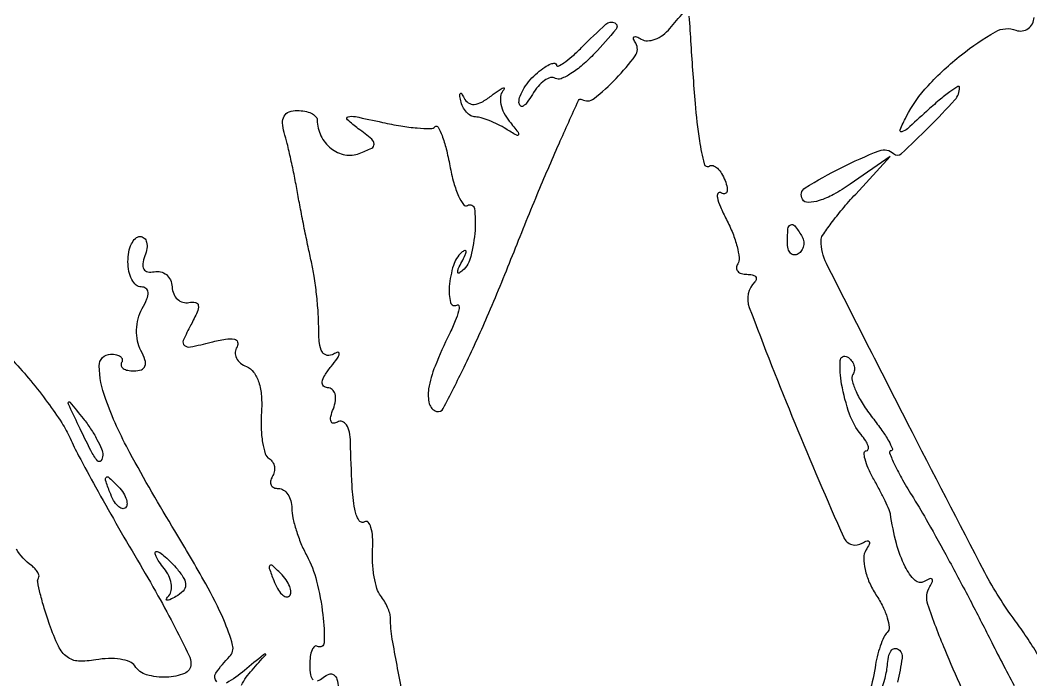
# Model space of a CAD drawing. Extents: x 0 to 848, y 0 to 1200.
# Drawn here: x 444.5 to 524.6, y 726.8 to 779.2 of the extents above; entities that cross this region are included whole.
import ezdxf

# ---------------------------------------------------------------- set-up
doc = ezdxf.new("R2010")
doc.units = 0

msp = doc.modelspace()

# ---------------------------------------------------------------- linework, layer by layer
for points in [[(474.742004, 725.916457, -0.003978), (473.976198, 730.057262, -0.043896), (473.829505, 731.735562, 0.074314), (473.77541, 732.098881, 0.030123), (473.600319, 732.569196, 0.028985), (473.347675, 733.06098, 0.032676), (473.048706, 733.5, -0.093628), (472.757377, 734.064443, -0.029628), (472.539827, 734.991394, -0.028414), (472.415101, 736.076218, -0.028055), (472.413386, 737.172829, 0.026737), (472.414449, 738.16523, 0.057357), (472.287408, 738.918972, 0.113276), (472.062769, 739.323267, 0.362657), (471.779643, 739.363812, -0.422818), (471.317614, 739.480051, -0.087538), (470.99748, 740.357997, -0.031699), (470.78876, 742.219615, -0.005783), (470.661405, 745.687387, 0.044143), (470.570759, 746.48351, 0.093664), (470.336696, 747.055558, 0.167186), (470.005882, 747.314602, 0.225349), (469.633259, 747.273342, -0.133176), (469.306384, 747.176232, -0.334095), (469.115853, 747.312508, -0.136296), (469.10245, 747.705199, -0.032412), (469.298676, 748.335955, 0.055815), (469.465978, 748.978037, 0.10258), (469.433145, 749.515024, 0.150629), (469.211408, 749.865172, 0.178682), (468.84617, 750, -0.19848), (468.514836, 750.136921, -0.242561), (468.413462, 750.452162, -0.100547), (468.615139, 750.979595, -0.028975), (469.127555, 751.691958, 0.015845), (469.616296, 752.335106, 0.107454), (469.772399, 752.700198, 0.535344), (469.661838, 752.809072, 0.083934), (469.316371, 752.673961, -0.169472), (468.807531, 752.568413, -0.233801), (468.426164, 752.824079, -0.104299), (468.198397, 753.527796, -0.026562), (468.135645, 754.732003, 0.016919), (468.094927, 755.973474, 0.010604), (467.967442, 757.421276, 0.010641), (467.78109, 758.843164, 0.019055), (467.558962, 760, -0.004879), (467.29927, 761.172032, -0.002499), (466.995241, 762.646875, -0.002482), (466.697189, 764.169266, -0.003734), (466.453798, 765.5, 0.006243), (466.213638, 766.776835, 0.005143), (465.926481, 768.132812, 0.005197), (465.637076, 769.372361, 0.013776), (465.396722, 770.25, -0.060777), (465.263715, 771.009105, -0.14769), (465.398165, 771.555648, -0.171923), (465.79265, 771.885102, -0.089057), (466.432612, 772, -0.045826), (467.03365, 771.944798, -0.06493), (467.544078, 771.779688, -0.083956), (467.891821, 771.536619, -0.195644), (468.015313, 771.25, 0.10839), (468.318291, 769.992062, 0.111844), (469.118141, 768.992881, 0.120626), (470.217147, 768.485001, 0.14072), (471.35934, 768.584397, 0.022506), (472.341374, 769.012869, 0.297025), (472.534429, 769.337187, 0.213506), (472.340945, 769.72652, 0.012666), (471.27939, 770.556462, -0.023134), (470.411658, 771.264624, -0.598401), (470.468362, 771.497919, -0.114324), (471.049225, 771.513152, -0.004267), (473.199936, 771.054798, 0.014247), (474.65267, 770.77538, 0.020357), (475.955655, 770.617187, 0.016846), (477.014745, 770.567991, 0.202223), (477.385453, 770.718786, -0.499995), (477.615148, 770.685974, -0.036132), (477.926421, 770.006157, -0.028322), (478.251969, 768.955696, -0.014613), (478.545167, 767.610934, 0.020835), (478.856228, 766.26491, 0.038214), (479.236858, 765.206311, 0.051764), (479.62532, 764.535636, 0.392455), (479.953208, 764.471081, -0.542564), (480.489627, 764.218114, -0.053269), (480.540631, 762.487882, -0.039659), (480.214142, 760.415288, -0.15008), (479.554259, 759.297917, -0.061811), (479.276118, 759.10105, -0.541813), (479.166923, 759.160787, -0.128951), (479.217972, 759.442347, -0.016194), (479.5, 760, 0.017301), (479.772349, 760.54149, 0.117539), (479.830672, 760.833078, 0.535332), (479.726368, 760.897197, 0.076648), (479.473288, 760.729629, 0.13492), (478.825589, 759.707321, 0.051973), (478.501134, 758.044152, 0.081316), (478.594739, 756.772292, 0.510684), (479.102292, 756.56322, -0.540469), (479.264641, 756.4873, -0.098999), (479.242379, 756.082723, -0.036195), (478.978577, 755.298991, -0.014463), (478.510238, 754.26684, 0.017642), (477.371825, 751.714964, 0.055005), (476.862641, 749.906375, 0.10508), (476.91534, 748.732347, 0.25742), (477.49047, 748.124987, 0.366303), (478.026719, 748.347613, 0.005424), (479.669129, 751.627934, 0.01174), (481.514421, 755.652902, 0.007124), (483.516308, 760.493526, -0.003771), (485.481279, 765.336599, -0.006351), (487.211822, 769.365772, -0.001643), (488.753006, 772.801521, -0.452503), (489.025838, 772.884717, 0.316288), (489.985898, 772.941208, 0.033658), (491.73402, 774.533322, 0.033643), (493.256562, 776.350073, 0.304914), (493.294264, 777.332887, -0.046624), (493.127433, 777.669282, -0.333724), (493.17405, 777.833251, -0.269843), (493.364244, 777.856661, -0.037245), (493.732185, 777.665519, 0.145139), (494.223187, 777.532106, 0.08334), (494.830535, 777.648439, 0.071016), (495.459025, 777.989616, 0.059806), (496.009138, 778.51101, -0.006451), (497.081722, 779.769983, -0.394034)], [(497.519092, 779.489462, -0.002808), (497.670868, 777.25, 0.004772), (498.007564, 772.555451, 0.017586), (498.352753, 769.601011, 0.022519), (498.717972, 767.766443, 0.508263), (499.145215, 767.591429, -0.226957), (499.437262, 767.622306, -0.102088), (499.775189, 767.417675, -0.070815), (500.10944, 767.005555, -0.043438), (500.383761, 766.442319, -0.038366), (500.550028, 765.884566, -0.142178), (500.524818, 765.522121, -0.316767), (500.337499, 765.392491, -0.1372), (500.030769, 765.480984, 0.43291), (499.821171, 765.424434, 0.177669), (499.775617, 765.09762, 0.049083), (500.013064, 764.359561, 0.017309), (500.491045, 763.354622, -0.025193), (500.992348, 762.256355, -0.032191), (501.335278, 761.198447, -0.033726), (501.498643, 760.309197, -0.168527), (501.389805, 759.8217, 0.130932), (501.295553, 759.509498, 0.189949), (501.391188, 759.241374, 0.144509), (501.675982, 759.060544, 0.069786), (502.10765, 759, -0.046713), (502.538647, 758.959645, -0.138765), (502.801759, 758.828471, -0.260281), (502.865954, 758.636865, -0.150986), (502.749404, 758.416071, 0.29439), (502.308172, 756.373938, 0.007484), (505.926062, 747.176807, 0.007206), (509.798557, 738.122662, 0.454331), (511.271845, 737.668009, -0.044461), (511.651199, 737.858191, -0.381515), (511.814961, 737.797839, -0.237769), (511.81991, 737.571874, -0.027157), (511.568313, 737.110532, 0.140802), (511.392548, 736.484731, 0.053688), (511.495846, 735.576315, 0.047703), (511.829549, 734.555103, 0.042243), (512.361756, 733.570643, -0.029812), (512.90249, 732.62718, -0.042428), (513.257134, 731.728911, -0.049571), (513.400651, 730.991251, -0.223224), (513.255516, 730.588849, 0.0896), (512.986714, 730.201516, 0.023747), (512.706064, 729.499812, 0.023305), (512.458049, 728.657578, 0.022087), (512.284312, 727.780757, -0.040012), (511.767399, 725.587149, -0.003062)], [(525.198688, 728.819534, 0.011761), (524.320255, 730.211173, 0.013386), (523.413022, 731.5, -0.039468), (521.001611, 735.335774, -0.002486), (514.868719, 747.192181, -0.001035), (508.431429, 759.854793, -0.1176), (508, 761.663728, -0.14862), (508.129516, 762.089832, -0.012185), (508.807813, 763.051025, -0.015497), (509.696649, 764.173188, -0.0113), (510.75, 765.365779), (513.5, 768.340995), (510.320206, 766.152394, -0.025252), (508.997911, 765.33745, -0.048798), (507.856435, 764.849026, -0.06966), (506.99186, 764.702662, -0.267582), (506.529893, 764.951633, -0.414073), (506.744805, 765.862996, -0.022359), (509.594088, 767.454314, -0.022108), (512.626008, 768.809829, -0.298852), (513.758488, 768.574845, 0.402808), (514.36271, 768.563032, 0.00987), (516.554533, 770.671592, 0.012542), (518.627716, 772.85313, 0.185809), (519, 773.820337, 0.582831), (518.860957, 773.8991, 0.020902), (518.225758, 773.4813, 0.019801), (517.375989, 772.817426, 0.010213), (516.364283, 771.924314, -0.003856), (514.849512, 770.552451, -0.117683), (514.402821, 770.31193, -0.627805), (514.272315, 770.464006, -0.016719), (514.766958, 771.5, -0.066467), (516.498853, 773.969406, -0.039501), (519.138633, 776.416173, -0.036606), (521.840745, 778.24632, -0.225867), (523.469328, 778.373396, 0.253), (524.439702, 778.499464, 0.238069), (524.901807, 779.390202, 0.041063)], [(460.054878, 726.651487, -0.372907), (459.976888, 727.360034, -0.045321), (461.062224, 728.662224, 0.269887), (461.305581, 729.583756, 0.035385), (460.603108, 731.571077, 0.025742), (459.171228, 734.446798, 0.00791), (456.722657, 738.632805, -0.011437), (453.150993, 744.838867, -0.037773), (451.211762, 749.137, -0.080356), (450.718046, 751.732752, -0.422318), (451.626544, 752.666667, -0.051535), (452.089884, 752.618783, -0.111956), (452.413382, 752.470833, -0.186425), (452.547462, 752.252264, -0.185899), (452.5, 752, 0.208209), (452.463706, 751.747966, 0.179544), (452.620846, 751.529167, 0.101795), (452.981597, 751.380975, 0.046754), (453.489975, 751.333333, 0.083633), (454.06978, 751.430998, 0.232251), (454.352778, 751.716708, 0.164459), (454.351912, 752.202794, 0.040927), (454.030779, 752.94249, -0.074092), (453.758781, 753.702981, -0.056728), (453.686152, 754.584183, -0.055625), (453.814143, 755.477944, -0.064296), (454.134482, 756.275823, 0.029907), (454.505151, 757.042366, 0.110382), (454.595979, 757.569166, 0.226913), (454.430046, 757.876247, 0.15859), (454.04969, 758, -0.183538), (453.648989, 758.152216, -0.090596), (453.308346, 758.5875, -0.070479), (453.077511, 759.234702, -0.050512), (453, 760, -0.046464), (453.07129, 760.765494, -0.06642), (453.284531, 761.4125, -0.086521), (453.598609, 761.849083, -0.196096), (453.968615, 762, -0.190205), (454.28781, 761.874017, -0.145722), (454.479006, 761.547362, -0.09771), (454.50161, 761.049213, -0.054291), (454.345934, 760.459106, 0.054921), (454.18037, 759.828303, 0.171412), (454.263157, 759.403742, 0.223659), (454.569977, 759.194457, 0.09385), (455.081864, 759.209106, -0.113554), (455.594822, 759.203784, -0.117914), (456.045923, 758.973925, -0.110731), (456.3641, 758.550332, -0.091034), (456.5, 758, 0.084873), (456.629337, 757.447298, 0.106906), (456.930619, 757.018256, 0.118208), (457.355887, 756.780236, 0.12152), (457.838278, 756.764274, -0.097177), (458.368916, 756.772252, -0.338879), (458.585111, 756.53482, -0.127864), (458.494924, 756.006888, -0.016965), (457.990402, 754.982065, 0.018559), (457.393704, 753.7602, 0.332047), (457.485128, 753.358936, 0.231107), (457.953653, 753.238624, 0.010756), (459.596731, 753.613634, -0.019521), (460.75215, 753.856122, -0.085812), (461.446245, 753.85378, -0.280726), (461.70271, 753.62796, -0.217083), (461.654897, 753.250628, 0.127525), (461.519297, 752.812108, 0.123864), (461.611544, 752.357644, 0.108674), (461.925029, 751.956406, 0.081343), (462.410824, 751.672594, -0.14756), (462.972505, 751.237198, -0.076638), (463.374235, 750.437247, -0.059436), (463.589908, 749.337717, -0.036036), (463.593783, 748.010201, 0.025567), (463.571567, 746.776058, 0.033359), (463.684076, 745.652626, 0.035286), (463.898081, 744.766814, 0.179292), (464.205014, 744.373294, -0.111712), (464.476585, 744.10674, -0.100099), (464.620511, 743.738601, -0.094524), (464.61417, 743.325155, -0.087662), (464.457295, 742.930902, 0.090666), (464.318355, 742.57557, 0.169366), (464.362055, 742.273452, 0.176081), (464.581552, 742.071817, 0.098926), (464.940983, 742, -0.14619), (465.344837, 741.879343, -0.099189), (465.688914, 741.540063, -0.083116), (465.920837, 741.032812, -0.065842), (466, 740.434259, 0.054233), (466.081943, 739.681013, 0.022271), (466.347756, 738.686828, 0.021721), (466.730642, 737.635383, 0.026009), (467.183849, 736.684259, -0.062498), (467.974235, 734.657529, -0.032339), (468.468069, 731.979445, -0.036319), (468.567987, 729.764892, -0.57817), (468.035947, 729.477783, 0.319732), (467.806025, 729.462738, 0.125863), (467.606988, 729.193234, 0.065472), (467.471582, 728.673694, 0.031059), (467.428571, 727.981978, 0.03945), (467.489168, 727.215157, 0.169396), (467.702917, 726.817608, 0.272539)], [(520.575443, 723.06353, -0.010777), (517.840324, 729.202991, -0.017731), (516.474041, 732.809925, -0.223674), (516.634454, 734.217552, 0.035693), (516.848285, 734.626068, 0.326022), (516.807105, 734.810698, 0.294589), (516.609392, 734.840188, 0.032178), (516.183825, 734.61361, -0.351054), (515.460562, 734.702034, -0.078178), (514.686397, 735.791314, -0.050578), (513.988002, 737.642432, -0.028368), (513.502784, 740, 0.069177), (513.41368, 740.30482, 0.0065), (513.083652, 741.014063, 0.008235), (512.663372, 741.851798, 0.006387), (512.179381, 742.75, -0.021153), (511.746478, 743.613501, -0.041295), (511.489924, 744.339062, -0.064248), (511.425217, 744.837844, -0.414416), (511.587261, 745, 0.329784), (511.740715, 745.113564, 0.151949), (511.7394, 745.376312, 0.067706), (511.544298, 745.788803, 0.028937), (511.181703, 746.281061, -0.089226), (510.262046, 747.90704, -0.039994), (509.636076, 750.290637, -0.057371), (509.519643, 752.158422, -0.569913), (510.078838, 752.451275, -0.083934), (510.405026, 752.164581, -0.093056), (510.604785, 751.796035, -0.100516), (510.648387, 751.403982, -0.116516), (510.529937, 751.048439, 0.210284), (510.463087, 750.570768, 0.037609), (510.779732, 749.705099, 0.03496), (511.334418, 748.679388, 0.025227), (512.086205, 747.617537, -0.013005), (512.83508, 746.612785, -0.025427), (513.368462, 745.768902, -0.03133), (513.664741, 745.155831, -0.532852), (513.560036, 745, 0.527946), (513.440084, 744.8244, 0.017259), (513.838945, 743.898438, 0.019417), (514.468781, 742.688858, 0.010523), (515.331178, 741.25, -0.011983), (516.488979, 739.30543, -0.003966), (518.096516, 736.398438, -0.003946), (519.828226, 733.146419, -0.004473), (521.436294, 730, 0.008228), (523.320525, 726.380562, 0.003466)], [(443.902135, 752.126564, -0.015902), (445.285427, 750.554712, -0.013992), (446.628503, 748.830928, -0.014198), (447.752469, 747.207327, -0.040538), (448.405921, 746, 0.018879), (449.084542, 744.605183, 0.003602), (450.431287, 742.126874, 0.003837), (452.047354, 739.255615, 0.00352), (453.753786, 736.325527, -0.006107), (455.380538, 733.498738, -0.008662), (456.752675, 730.942619, -0.005426), (457.838424, 728.775639, -0.113896), (458, 728.075527, -0.304978), (457.497652, 727.328548, -0.088801), (456.070645, 727.025005, -0.078132), (454.477385, 727.222772, -0.186565), (453.54275, 727.930829, 0.165739), (453.14654, 728.256991, 0.052293), (452.39437, 728.453662, 0.045689), (451.450441, 728.51031, 0.03702), (450.441218, 728.403563, -0.055174), (449.066542, 728.308355, -0.154745), (448.16995, 728.63375, -0.11904), (447.48425, 729.484067, -0.026566), (446.77251, 731.222733, -0.010297), (446.354386, 732.506629, -0.015169), (446.045073, 733.651336, -0.010371), (445.839811, 734.601159, -0.202834), (445.900435, 734.888197, 0.202437), (445.94158, 735.082276, 0.08103), (445.845993, 735.3423, 0.062497), (445.635332, 735.625942, 0.043643), (445.33541, 735.888952, -0.101267), (444.153716, 737.192887, -0.023378)], [(462.008606, 726.389434, -0.064004), (462.845805, 727.598182, 0.000995), (463.93114, 728.807065, 0.670136), (463.902547, 728.866079, 0.15889), (463.74853, 728.805215, 0.000593), (462.25, 727.561675, -0.042765), (460.819527, 726.565333, -0.328673)], [(512.290036, 724.259595, 0.004986), (513.079091, 726.955352, 0.049939), (513.283254, 728.110193, -0.044997), (513.393374, 728.771039, -0.118083), (513.618187, 729.192388, -0.228989), (513.911097, 729.314635, -0.184697), (514.226068, 729.173932, -0.238217), (514.430855, 728.551135, -0.015847), (514.0803, 726.643376, -0.020133)], [(468.042226, 726.74539, 0.092835), (468.5, 727, -0.088121), (468.962912, 727.263166, -0.236562), (469.328521, 727.217806, -0.177077), (469.584747, 726.868047, -0.050364), (469.708055, 726.194603, 0.017088)]]:
    msp.add_lwpolyline(points, format="xyb")
for points in [[(490.028954, 776.53082, -0.025358), (489.082617, 775.62068, -0.037245), (488.157688, 774.930962, -0.04158), (487.368745, 774.517041, -0.243031), (486.916101, 774.551853, 0.209178), (486.535478, 774.605943, 0.085432), (486.053046, 774.377824, 0.064372), (485.544794, 773.913082, 0.043605), (485.091869, 773.271032, -0.026363), (484.691614, 772.660012, -0.098612), (484.354756, 772.35146, -0.341754), (484.140609, 772.375901, -0.195322), (484.030409, 772.627555, -0.103098), (484.124354, 773.148235, -0.04268), (484.449558, 773.789577, -0.039866), (484.928318, 774.440338, -0.041048), (485.5, 775, -0.023269), (486.076249, 775.434617, -0.051628), (486.559375, 775.69636, -0.107581), (486.873745, 775.753242, -0.403901), (487, 775.622445, 0.53647), (487.143473, 775.52721, 0.051136), (487.5875, 775.770343, 0.030922), (488.231819, 776.275562, 0.01465), (489, 777, -0.01227), (490.932141, 778.839568, -0.299538), (491.630509, 778.948156, -0.496631), (491.741541, 778.454156, -0.013345)], [(481.847246, 773.175295, -0.009734), (482.446525, 773.613551, -0.053414), (482.79674, 773.807263, -0.626531), (482.86033, 773.75139, -0.10877), (482.758676, 773.559042, 0.151506), (482.567741, 773.110124, 0.076667), (482.599755, 772.490454, 0.064921), (482.838975, 771.801748, 0.054146), (483.258676, 771.150051, -0.004349), (483.959424, 770.268529, -0.272886), (483.984224, 770.079044, -0.451614), (483.847258, 770.033693, -0.006184), (483, 770.542729, 0.023513), (482.358426, 770.898541, 0.021925), (481.671354, 771.20167, 0.022504), (481.037458, 771.416433, 0.066336), (480.583333, 771.484687, -0.126515), (480.213643, 771.586364, -0.078171), (479.860052, 771.870033, -0.069809), (479.575615, 772.286449, -0.065083), (479.408333, 772.775, -0.013635), (479.328303, 773.233953, -0.268188), (479.379295, 773.362115, -0.455083), (479.478806, 773.343382, -0.01883), (479.672246, 772.983262, 0.135313), (480.011461, 772.599811, 0.167954), (480.470882, 772.485073, 0.105202), (481.075294, 772.670514, 0.035907)], [(506.457295, 762.069098, -0.090093), (506.612382, 761.673795, -0.095385), (506.614038, 761.257398, -0.099739), (506.463027, 760.88478, -0.108766), (506.182979, 760.613087, -0.158515), (505.860929, 760.534562, -0.191218), (505.582917, 760.669932, -0.126631), (505.394948, 761.024148, -0.059057), (505.333333, 761.543989, -0.019984), (505.376303, 762.618676, -0.269722), (505.59208, 762.929499, -0.350126), (505.913397, 762.852054, -0.02679)], [(451, 744.642204, -0.161007), (450.854728, 744.202762, -0.489146), (450.586824, 744.196761, -0.053694), (450.055586, 745.014628, -0.006075), (449.080288, 747, -0.001053), (448.280547, 748.688401, -0.260205), (448.291678, 748.849775, -0.508695), (448.39989, 748.85537, -0.001461), (449.444834, 747.55887, -0.022242), (450.040098, 746.744118, -0.024166), (450.54317, 745.901384, -0.024594), (450.900605, 745.14347, -0.098188)], [(452.806872, 740.473539, -0.278911), (452.538684, 740.40751, -0.120343), (452.210949, 740.604915, -0.070189), (451.866277, 741.059266, -0.036269), (451.564293, 741.706872, -0.008399), (451.21821, 742.663782, -0.286372), (451.270328, 742.888819, -0.400052), (451.463552, 742.893514, -0.011214), (452.124088, 742.266667, -0.043285), (452.558688, 741.753423, -0.063152), (452.837219, 741.231185, -0.082976), (452.927901, 740.779789, -0.20742)], [(456.926114, 735.589028, -0.03892), (457.445068, 734.854248, -0.150137), (457.57584, 734.31771, -0.184594), (457.372512, 733.867315, -0.06466), (456.798558, 733.428702, -0.016746), (456.32953, 733.17859, -0.145908), (456.099215, 733.139852, -0.539115), (456.050748, 733.237981, -0.051532), (456.241324, 733.497665, 0.144798), (456.440463, 733.911524, 0.083091), (456.437715, 734.469816, 0.070874), (456.239506, 735.083858, 0.059816), (455.868879, 735.657991, -0.020857), (455.476182, 736.173471, -0.04512), (455.229155, 736.605785, -0.087861), (455.155018, 736.891735, -0.437369), (455.255111, 737, -0.152428), (455.517621, 736.918068, -0.024047), (455.952218, 736.585527, -0.024812), (456.441126, 736.129294, -0.019407)], [(464.564293, 734.706872, 0.036269), (464.866277, 734.059266, 0.070189), (465.210949, 733.604915, 0.120343), (465.538684, 733.40751, 0.278911), (465.806872, 733.473539, 0.20742), (465.927901, 733.779789, 0.082976), (465.837219, 734.231185, 0.063152), (465.558688, 734.753423, 0.043285), (465.124088, 735.266667, 0.011214), (464.463552, 735.893514, 0.400052), (464.270328, 735.888819, 0.286372), (464.21821, 735.663782, 0.008399)]]:
    msp.add_lwpolyline(points, format="xyb", close=True)

doc.saveas('drawing.dxf')
